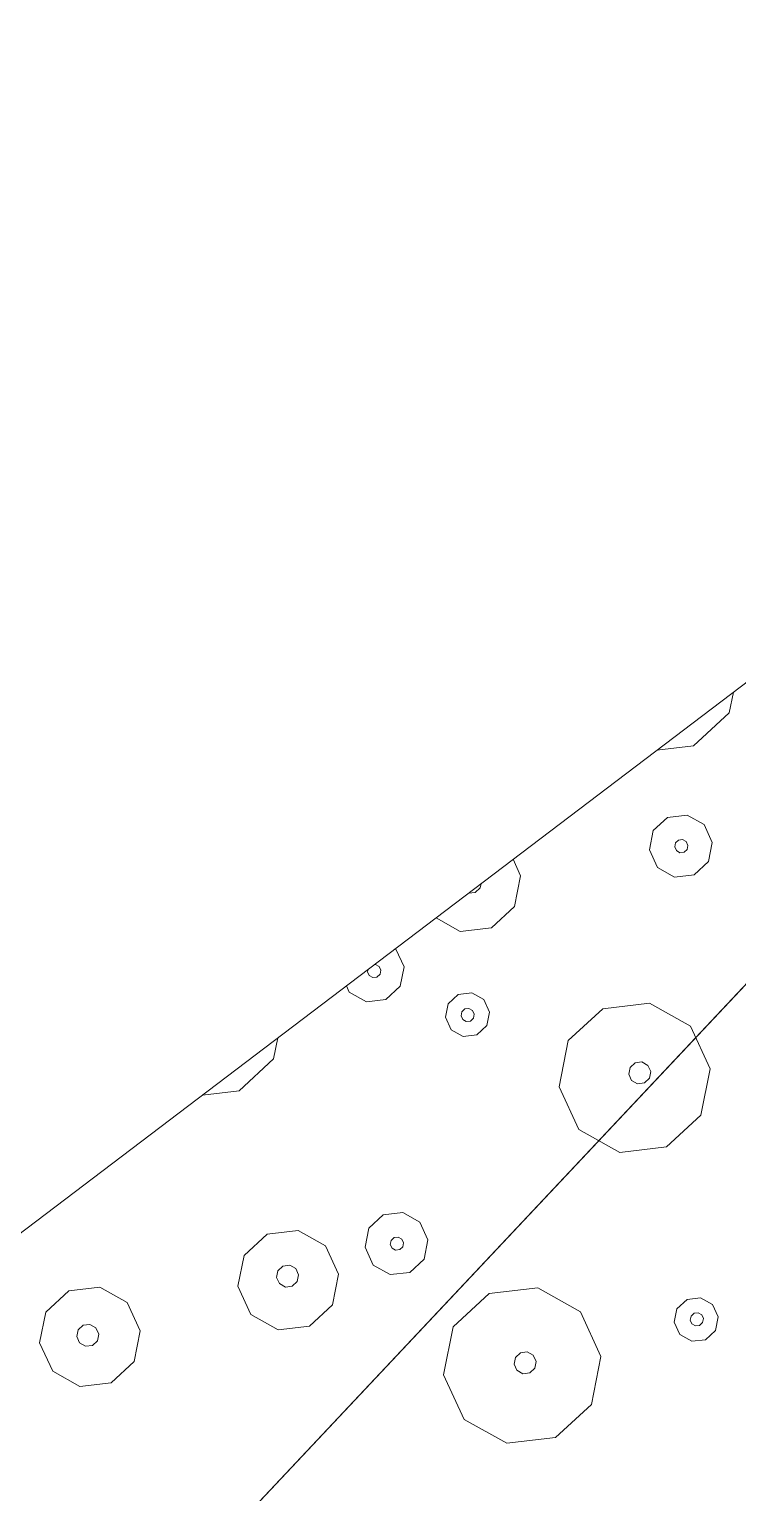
# Model space of a CAD drawing. Header units: metres. Extents: x -2858 to 512, y -1995 to 1252.
# Drawn here: x -453.651 to -451.862, y -175.086 to -171.391 of the extents above; entities that cross this region are included whole.
import ezdxf

# ---------------------------------------------------------------- set-up
doc = ezdxf.new("R2010")
doc.units = ezdxf.units.M
doc.layers.add('Calque commun', color=7, linetype='Continuous')

# ---------------------------------------------------------------- blocks, each defined once
blk = doc.blocks.new('pattern')
at = {"layer": 'Calque commun', "color": 54, "linetype": 'Continuous', "lineweight": 9}
for p, q in [((79.0781, 106.5631), (79.0919, 106.5949)), ((79.0919, 106.5949), (79.1217, 106.6125)), ((79.1217, 106.6125), (79.1562, 106.6092)), ((79.1562, 106.6092), (79.1821, 106.5863)), ((79.0856, 106.5294), (79.0781, 106.5631)), ((79.1159, 106.5603), (79.12, 106.5698)), ((79.1182, 106.5502), (79.1159, 106.5603)), ((79.12, 106.5698), (79.129, 106.5751)), ((79.129, 106.5751), (79.1393, 106.5741)), ((79.1393, 106.5741), (79.1471, 106.5672)), ((79.1493, 106.5571), (79.1452, 106.5476)), ((79.1471, 106.5672), (79.1493, 106.5571)), ((79.1821, 106.5863), (79.1896, 106.5525)), ((79.1116, 106.5065), (79.0856, 106.5294)), ((79.1259, 106.5433), (79.1182, 106.5502)), ((79.1363, 106.5423), (79.1259, 106.5433)), ((79.1452, 106.5476), (79.1363, 106.5423)), ((79.1758, 106.5208), (79.146, 106.5032)), ((79.1896, 106.5525), (79.1758, 106.5208)), ((79.146, 106.5032), (79.1116, 106.5065)), ((79.3636, 106.4406), (79.47, 106.5034)), ((79.47, 106.5034), (79.5931, 106.4917)), ((79.5931, 106.4917), (79.6858, 106.4099)), ((79.3144, 106.3272), (79.3636, 106.4406)), ((79.6858, 106.4099), (79.7126, 106.2892)), ((79.4825, 106.3273), (79.4974, 106.3361)), ((79.4974, 106.3361), (79.5147, 106.3344)), ((79.3413, 106.2065), (79.3144, 106.3272)), ((79.4756, 106.3114), (79.4825, 106.3273)), ((79.4794, 106.2945), (79.4756, 106.3114)), ((79.5147, 106.3344), (79.5276, 106.323)), ((79.5314, 106.3061), (79.5245, 106.2902)), ((79.5276, 106.323), (79.5314, 106.3061)), ((79.4924, 106.2831), (79.4794, 106.2945)), ((79.5096, 106.2814), (79.4924, 106.2831)), ((79.5245, 106.2902), (79.5096, 106.2814)), ((79.7126, 106.2892), (79.6635, 106.1758)), ((78.6391, 106.1619), (78.7413, 106.2222)), ((78.7413, 106.2222), (78.8594, 106.211)), ((78.8594, 106.211), (78.9484, 106.1324)), ((79.434, 106.1247), (79.3413, 106.2065)), ((78.5919, 106.053), (78.6391, 106.1619)), ((79.6635, 106.1758), (79.557, 106.113)), ((78.9484, 106.1324), (78.9742, 106.0166)), ((79.557, 106.113), (79.434, 106.1247)), ((78.6177, 105.9372), (78.5919, 106.053)), ((78.7372, 106.0388), (78.7441, 106.0547)), ((78.7441, 106.0547), (78.759, 106.0635)), ((78.759, 106.0635), (78.7762, 106.0619)), ((78.7762, 106.0619), (78.7892, 106.0504)), ((78.7892, 106.0504), (78.7929, 106.0335)), ((78.741, 106.0219), (78.7372, 106.0388)), ((78.7539, 106.0105), (78.741, 106.0219)), ((78.7712, 106.0089), (78.7539, 106.0105)), ((78.7861, 106.0176), (78.7712, 106.0089)), ((78.7929, 106.0335), (78.7861, 106.0176)), ((78.9742, 106.0166), (78.927, 105.9078)), ((78.7067, 105.8587), (78.6177, 105.9372)), ((79.436, 105.919), (79.4786, 105.9441)), ((79.4786, 105.9441), (79.5278, 105.9394)), ((79.5278, 105.9394), (79.5648, 105.9067)), ((78.927, 105.9078), (78.8248, 105.8474)), ((79.4163, 105.8736), (79.436, 105.919)), ((79.5648, 105.9067), (79.5756, 105.8585)), ((78.8248, 105.8474), (78.7067, 105.8587)), ((79.4271, 105.8254), (79.4163, 105.8736)), ((79.4785, 105.8685), (79.4827, 105.878)), ((79.4808, 105.8584), (79.4785, 105.8685)), ((79.4886, 105.8515), (79.4808, 105.8584)), ((79.4827, 105.878), (79.4916, 105.8833)), ((79.4916, 105.8833), (79.5019, 105.8823)), ((79.5078, 105.8558), (79.4989, 105.8505)), ((79.5019, 105.8823), (79.5097, 105.8755)), ((79.512, 105.8653), (79.5078, 105.8558)), ((79.5097, 105.8755), (79.512, 105.8653)), ((79.5756, 105.8585), (79.5559, 105.8131)), ((79.4641, 105.7926), (79.4271, 105.8254)), ((79.4989, 105.8505), (79.4886, 105.8515)), ((79.651, 105.8086), (79.7192, 105.8489)), ((79.7192, 105.8489), (79.7979, 105.8413)), ((79.7979, 105.8413), (79.8572, 105.789)), ((78.1898, 105.7392), (78.2095, 105.7845)), ((78.2095, 105.7845), (78.252, 105.8097)), ((78.252, 105.8097), (78.3013, 105.805)), ((78.3013, 105.805), (78.3383, 105.7723)), ((79.5134, 105.788), (79.4641, 105.7926)), ((79.5559, 105.8131), (79.5134, 105.788)), ((79.6196, 105.7361), (79.651, 105.8086)), ((79.8572, 105.789), (79.8744, 105.7118)), ((78.2561, 105.7436), (78.2651, 105.7489)), ((78.2651, 105.7489), (78.2754, 105.7479)), ((78.2754, 105.7479), (78.2832, 105.741)), ((78.3383, 105.7723), (78.3491, 105.724)), ((78.2005, 105.6909), (78.1898, 105.7392)), ((78.252, 105.7341), (78.2561, 105.7436)), ((78.2542, 105.7239), (78.252, 105.7341)), ((78.262, 105.7171), (78.2542, 105.7239)), ((78.2724, 105.7161), (78.262, 105.7171)), ((78.2813, 105.7213), (78.2724, 105.7161)), ((78.2854, 105.7309), (78.2813, 105.7213)), ((78.2832, 105.741), (78.2854, 105.7309)), ((78.3491, 105.724), (78.3294, 105.6786)), ((79.6368, 105.6588), (79.6196, 105.7361)), ((79.7126, 105.7187), (79.7195, 105.7346)), ((79.7163, 105.7018), (79.7126, 105.7187)), ((79.7195, 105.7346), (79.7344, 105.7434)), ((79.7344, 105.7434), (79.7516, 105.7417)), ((79.7516, 105.7417), (79.7646, 105.7303)), ((79.7683, 105.7134), (79.7614, 105.6975)), ((79.7646, 105.7303), (79.7683, 105.7134)), ((79.8744, 105.7118), (79.8429, 105.6392)), ((78.2376, 105.6582), (78.2005, 105.6909)), ((78.3294, 105.6786), (78.2868, 105.6535)), ((79.7293, 105.6903), (79.7163, 105.7018)), ((79.7465, 105.6887), (79.7293, 105.6903)), ((79.7614, 105.6975), (79.7465, 105.6887)), ((78.2868, 105.6535), (78.2376, 105.6582)), ((78.89, 105.6192), (78.9038, 105.651)), ((78.9038, 105.651), (78.9336, 105.6686)), ((78.9336, 105.6686), (78.968, 105.6653)), ((78.968, 105.6653), (78.994, 105.6424)), ((78.994, 105.6424), (79.0015, 105.6086)), ((79.6961, 105.6065), (79.6368, 105.6588)), ((79.8429, 105.6392), (79.7748, 105.599)), ((77.8909, 105.5711), (77.9369, 105.5982)), ((77.9369, 105.5982), (78.0599, 105.5865)), ((78.8975, 105.5854), (78.89, 105.6192)), ((78.9295, 105.6165), (78.9336, 105.626)), ((78.9317, 105.6063), (78.9295, 105.6165)), ((78.9395, 105.5995), (78.9317, 105.6063)), ((78.9336, 105.626), (78.9425, 105.6313)), ((78.9498, 105.5985), (78.9395, 105.5995)), ((78.9425, 105.6313), (78.9529, 105.6303)), ((78.9588, 105.6038), (78.9498, 105.5985)), ((78.9529, 105.6303), (78.9606, 105.6234)), ((78.9629, 105.6133), (78.9588, 105.6038)), ((78.9606, 105.6234), (78.9629, 105.6133)), ((79.0015, 105.6086), (78.9877, 105.5768)), ((79.7748, 105.599), (79.6961, 105.6065)), ((78.0599, 105.5865), (78.1298, 105.5248)), ((78.9235, 105.5625), (78.8975, 105.5854)), ((78.9579, 105.5592), (78.9235, 105.5625)), ((78.9877, 105.5768), (78.9579, 105.5592)), ((80.0916, 105.5311), (80.1597, 105.5713)), ((80.1597, 105.5713), (80.2385, 105.5638)), ((80.2385, 105.5638), (80.2978, 105.5114)), ((80.0602, 105.4585), (80.0916, 105.5311)), ((78.5951, 105.4799), (78.6632, 105.5201)), ((78.6632, 105.5201), (78.7419, 105.5126)), ((78.7419, 105.5126), (78.8012, 105.4603)), ((80.2978, 105.5114), (80.315, 105.4342)), ((78.5769, 105.4381), (78.5951, 105.4799)), ((78.8012, 105.4603), (78.8165, 105.3917)), ((80.0774, 105.3813), (80.0602, 105.4585)), ((80.1606, 105.4426), (80.1675, 105.4585)), ((80.1675, 105.4585), (80.1824, 105.4673)), ((80.1824, 105.4673), (80.1996, 105.4657)), ((80.1996, 105.4657), (80.2126, 105.4542)), ((80.2126, 105.4542), (80.2163, 105.4373)), ((78.6763, 105.4189), (78.6856, 105.4243)), ((78.6856, 105.4243), (78.7028, 105.4227)), ((78.7028, 105.4227), (78.7158, 105.4112)), ((78.9431, 105.3689), (78.9628, 105.4143)), ((78.9628, 105.4143), (79.0053, 105.4394)), ((79.0053, 105.4394), (79.0546, 105.4347)), ((79.0546, 105.4347), (79.0916, 105.402)), ((80.1643, 105.4257), (80.1606, 105.4426)), ((80.1773, 105.4143), (80.1643, 105.4257)), ((80.1945, 105.4127), (80.1773, 105.4143)), ((80.2094, 105.4214), (80.1945, 105.4127)), ((80.2163, 105.4373), (80.2094, 105.4214)), ((80.315, 105.4342), (80.2835, 105.3616)), ((78.7158, 105.4112), (78.7158, 105.4112)), ((79.004, 105.3667), (79.0081, 105.3763)), ((79.0081, 105.3763), (79.0171, 105.3815)), ((79.0171, 105.3815), (79.0274, 105.3805)), ((79.0274, 105.3805), (79.0352, 105.3737)), ((79.0916, 105.402), (79.1024, 105.3538)), ((80.1367, 105.3289), (80.0774, 105.3813)), ((78.9435, 105.3671), (78.9431, 105.3689)), ((79.0063, 105.3566), (79.004, 105.3667)), ((79.0087, 105.3544), (79.0063, 105.3566)), ((79.0333, 105.354), (79.0278, 105.3507)), ((79.0375, 105.3635), (79.0333, 105.354)), ((79.0352, 105.3737), (79.0375, 105.3635)), ((79.1024, 105.3538), (79.0954, 105.3376)), ((80.2835, 105.3616), (80.2154, 105.3214)), ((79.3087, 105.2963), (79.3553, 105.3238)), ((79.3553, 105.3238), (79.4735, 105.3126)), ((79.4735, 105.3126), (79.5435, 105.2508)), ((80.2154, 105.3214), (80.1367, 105.3289))]:
    blk.add_line(p, q, dxfattribs=at)
at = {"layer": 'Calque commun', "color": 7, "linetype": 'Continuous', "lineweight": 9}
mesh = blk.add_polyface(dxfattribs=at)
corners = [(70.8497, 113.5412), (53.8349, 19.1692), (74.7282, 106.3237), (76.0435, 113.5984), (74.769, 106.1763), (58.8077, 18.2701), (114.1703, 105.207), (114.1703, 98.5387)]
mesh.append_faces([[corners[k] for k in face] for face in [(3, 4, 6)]], dxfattribs={"vtx0": -1, "vtx1": -1, "color": 7})
mesh.append_faces([[corners[k] for k in face] for face in [(3, 2, 4)]], dxfattribs={"vtx0": -1, "vtx2": -1, "color": 7})
mesh.append_faces([[corners[k] for k in face] for face in [(5, 2, 1)]], dxfattribs={"vtx1": -1, "color": 7})
mesh.append_faces([[corners[k] for k in face] for face in [(0, 1, 2), (3, 0, 2)]], dxfattribs={"vtx1": -1, "vtx2": -1, "color": 7})
mesh.append_faces([[corners[k] for k in face] for face in [(4, 7, 6)]], dxfattribs={"vtx2": -1, "color": 7})

msp = doc.modelspace()

# ---------------------------------------------------------------- block references
at = {"layer": 'Calque commun', "color": 0, "linetype": 'ByBlock', "lineweight": -2, "rotation": 228.1617603435354}
msp.add_blockref('pattern', (-478.5712, -44.6144), dxfattribs=at)

doc.saveas('drawing.dxf')
